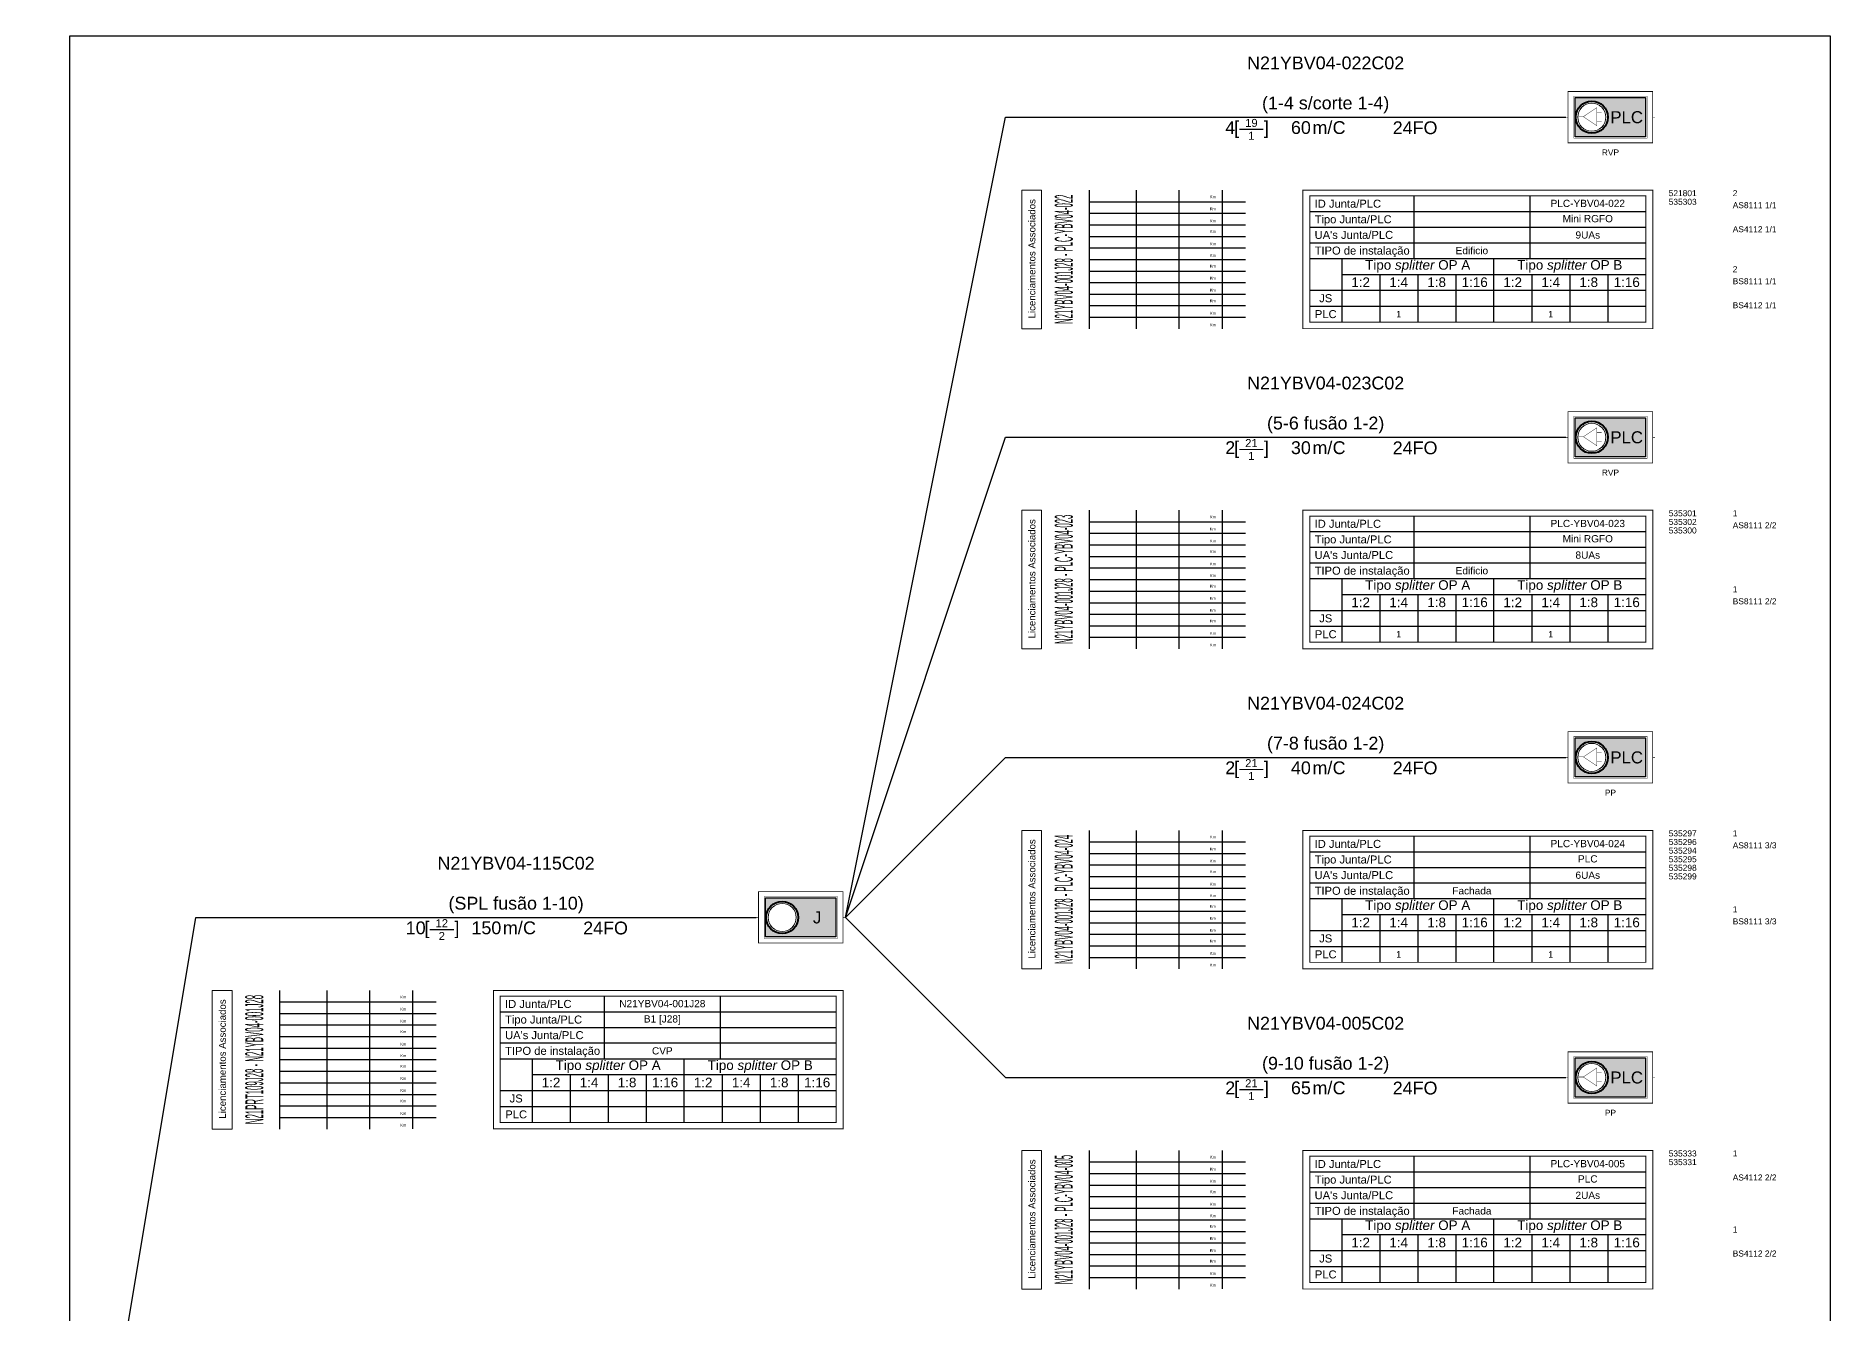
# Model space of a CAD drawing. Header units: metres. Extents: x 288 to 1034, y 827 to 7702.
# Drawn here: x 487.8 to 712, y 5047.9 to 5207.5 of the extents above; entities that cross this region are included whole.
import ezdxf
from ezdxf.enums import TextEntityAlignment as Align

# ---------------------------------------------------------------- set-up
doc = ezdxf.new("R2010")
doc.units = ezdxf.units.M
doc.header["$MEASUREMENT"] = 0
doc.set_wipeout_variables(frame=1)
for name, color, linetype in [('3-PROJ_FTTH_CABO', 7, 'Continuous'), ('3-PROJ_FTTH_JUNTA', 7, 'Continuous'), ('3-PROJ_FTTH_LICENCIAMENTOS', 7, 'Continuous'), ('3-PROJ_FTTH_PLC', 7, 'Continuous'), ('Licenciamentos Porto', 6, 'Continuous')]:
    doc.layers.add(name, color=color, linetype=linetype)
doc.styles.add('ARIAL', font='')
doc.styles.get('ARIAL').set_extended_font_data('Arial')

# ---------------------------------------------------------------- blocks, each defined once
blk = doc.blocks.new('*U6')
blk.add_hatch(color=31).paths.add_polyline_path([(9.97, -2.44), (1.18, -2.44), (1.18, 2.44), (9.97, 2.44)])
at = {"color": 7}
for points, const_width in [([(10.86, -3.21), (0.29, -3.21), (0.29, 3.21), (10.86, 3.21)], 0.0929), ([(10.17, -2.63), (0.99, -2.63), (0.99, 2.63), (10.17, 2.63)], 0.0465)]:
    blk.add_lwpolyline(points, close=True, dxfattribs=dict(at, const_width=const_width))
at = {"color": 31}
blk.add_lwpolyline([(9.97, -2.44), (1.18, -2.44), (1.18, 2.44), (9.97, 2.44)], close=True, dxfattribs=at)
at = {"color": 7}
for points, const_width in [([(0.29, 0), (0, 0)], 0.0743), ([(11.15, 0), (10.86, 0)], 0.0743), ([(-40.78, -1.52), (-37.77, -1.52)], 0.15)]:
    blk.add_lwpolyline(points, dxfattribs=dict(at, const_width=const_width))
at = {"color": 7, "ltscale": 0.001}
blk.add_lwpolyline([(10.86, -9.12, 0.12, 0.12, 0), (10.86, -9.12, 0.12, 0.12, 0), (-32.84, -9.12, 0.12, 0.12, 0), (-32.84, -26.43, 0.12, 0.12, 0), (10.86, -26.43, 0.12, 0.12, 0), (10.86, -26.43, 0.12, 0.12, 0), (10.86, -9.12, 0, 0, 0)], format="xyseb", dxfattribs=at)
at = {"color": 7, "ltscale": 0.001, "const_width": 0.12}
blk.add_lwpolyline([(10, -25.61), (10, -25.61), (-31.98, -25.61), (-31.98, -9.84), (10, -9.84), (10, -9.84)], close=True, dxfattribs=at)
at = {"color": 7}
for points in [[(-18.98, -9.84), (-18.98, -17.65)], [(-4.49, -9.84), (-4.49, -17.65)], [(-31.98, -11.79), (10, -11.79)], [(-31.98, -13.74), (10, -13.74)], [(-31.98, -15.69), (10, -15.69)], [(-31.98, -17.65), (10, -17.65)], [(-28, -17.65), (-28, -25.61)], [(-9, -25.61), (-9, -17.65)], [(-28, -19.64), (10, -19.64)], [(-23.25, -19.64), (-23.25, -25.61)], [(-18.5, -19.64), (-18.5, -25.61)], [(-13.75, -19.64), (-13.75, -25.61)], [(-4.25, -19.64), (-4.25, -25.61)], [(0.5, -19.64), (0.5, -25.61)], [(5.25, -19.64), (5.25, -25.61)], [(-31.98, -21.63), (10, -21.63)], [(-31.98, -23.62), (10, -23.62)], [(-31.98, -23.62), (-13.57, -23.62), (10, -23.62)]]:
    blk.add_lwpolyline(points, dxfattribs=at)
at = {"color": 7, "style": 'ARIAL'}
for s, height, p in [('J', 1.5, (7.61, 0)), ('JS', 1, (-29.99, -22.62)), ('PLC', 1, (-29.99, -24.61))]:
    blk.add_text(s, height=height, dxfattribs=at).set_placement(p, align=Align.MIDDLE_CENTER)
blk.add_text('[     ]  ', height=1.6, dxfattribs=at).set_placement((-35.85, -0.5), align=Align.TOP_RIGHT)
for s, p in [('ID Junta/PLC', (-31.38, -10.81)), ('Tipo Junta/PLC', (-31.38, -12.76)), ("UA's Junta/PLC", (-31.38, -14.71)), ('TIPO de instalação', (-31.38, -16.67))]:
    blk.add_text(s, height=1, dxfattribs=at).set_placement(p, align=Align.MIDDLE_LEFT)
at = {"insert": (-31.65, -0.5), "char_height": 1.6, "width": 2.8224, "attachment_point": 1, "style": 'ARIAL'}
blk.add_mtext('m/', dxfattribs=at)
at = {"color": 7, "ltscale": 0.001, "char_height": 1.2, "attachment_point": 5, "style": 'ARIAL'}
for s, insert, width in [('{\\C114;Tipo \\fArial|b0|i1|c0|p34;splitter\\fArial|b0|i0|c0|p34; OP A}', (-18.5, -18.64), 14.6912), ('{\\C10;Tipo \\fArial|b0|i1|c0|p34;splitter\\fArial|b0|i0|c0|p34; OP B}', (0.5, -18.64), 14.6912), ('{\\C114;1:2}', (-25.63, -20.63), 4.1115), ('{\\C114;1:4}', (-20.88, -20.63), 4.1115), ('{\\C114;1:8}', (-16.13, -20.63), 4.1115), ('{\\C114;1:16}', (-11.38, -20.63), 4.1115), ('{\\C10;1:2}', (-6.63, -20.63), 4.1115), ('{\\C10;1:4}', (-1.88, -20.63), 4.1115), ('{\\C10;1:8}', (2.87, -20.63), 4.1115), ('{\\C10;1:16}', (7.62, -20.63), 4.1115)]:
    blk.add_mtext(s, dxfattribs=dict(at, insert=insert, width=width))
at = {"color": 7, "style": 'ARIAL'}
for tag, p in [('ID_CABO', (-30, 5.5)), ('ID_CABO2', (-30, 3)), ('ID_CABO3', (-30, 0.5))]:
    blk.add_attdef(tag, text='', height=1.6, dxfattribs=at).set_placement(p, align=Align.BOTTOM_CENTER)
at = {"color": 7, "lineweight": 0, "style": 'ARIAL'}
blk.add_attdef('FO_ACTIVAS', text='', height=1.6, dxfattribs=at).set_placement((-41.3, -0.5), align=Align.TOP_RIGHT)
for tag, height, p in [('FO_RESERVA', 1, (-39.28, -2.32)), ('FO_MORTAS', 1, (-39.28, -0.72)), ('JUNTA', 0.9, (-11.73, -10.77)), ('TIPO_JUNTA', 0.9, (-11.73, -12.68)), ('INSTALACAO', 0.9, (-11.73, -16.67)), ('NPOL_CVP', 0.9, (2.75, -16.66))]:
    blk.add_attdef(tag, text='', height=height, dxfattribs=at).set_placement(p, align=Align.MIDDLE_CENTER)
at = {"color": 7, "style": 'ARIAL'}
blk.add_attdef('METROS', text='', height=1.6, dxfattribs=at).set_placement((-31.85, -0.5), align=Align.TOP_RIGHT)
for tag, p in [('TIPO_INSTALACAO', (-29.13, -0.5)), ('CAPACIDADE', (-21.62, -0.52))]:
    blk.add_attdef(tag, text='', height=1.6, dxfattribs=at).set_placement(p, align=Align.TOP_LEFT)
at = {"color": 4, "lineweight": 0, "style": 'ARIAL'}
blk.add_attdef('ALOCAÇÃO_RDP', text='', height=0.8, dxfattribs=at).set_placement((-0.91, -2.81), align=Align.MIDDLE_RIGHT)
at = {"color": 5, "lineweight": 0, "style": 'ARIAL'}
blk.add_attdef('FO_RTR+BKB', text='', height=0.8, dxfattribs=at).set_placement((12.07, -1.2), align=Align.MIDDLE_LEFT)
at = {"color": 1, "lineweight": 0, "style": 'ARIAL'}
blk.add_attdef('ALOCAÇÃO_RDS', text='', height=0.8, dxfattribs=at).set_placement((-0.89, -4.35), align=Align.MIDDLE_RIGHT)
at = {"color": 4, "lineweight": 0, "style": 'ARIAL'}
blk.add_attdef('FO_RDP', text='', height=0.8, dxfattribs=at).set_placement((12.06, -2.81), align=Align.MIDDLE_LEFT)
at = {"color": 1, "lineweight": 0, "style": 'ARIAL'}
blk.add_attdef('FO_RDS', text='', height=0.8, dxfattribs=at).set_placement((12.09, -4.35), align=Align.MIDDLE_LEFT)
at = {"color": 7, "lineweight": 0, "style": 'ARIAL'}
blk.add_attdef('MORADA', text='', height=0.75, dxfattribs=at).set_placement((10.86, -7.21), align=Align.MIDDLE_RIGHT)
at = {"color": 114, "style": 'ARIAL'}
for tag, p in [('(J)1:2_A', (-25.63, -22.62)), ('(J)1:4_A', (-20.88, -22.62)), ('(J)1:8_A', (-16.13, -22.62)), ('(J)1:16_A', (-11.38, -22.62)), ('(P)1:2_A', (-25.63, -24.61)), ('(P)1:4_A', (-20.88, -24.61)), ('(P)1:8_A', (-16.13, -24.61)), ('(P)1:16_A', (-11.38, -24.61))]:
    blk.add_attdef(tag, text='', height=0.8, dxfattribs=at).set_placement(p, align=Align.MIDDLE_CENTER)
at = {"color": 10, "style": 'ARIAL'}
for tag, p in [('(J)1:2_B', (-6.63, -22.62)), ('(J)1:4_B', (-1.88, -22.62)), ('(J)1:8_B', (2.87, -22.62)), ('(J)1:16_B', (7.62, -22.62)), ('(P)1:2_B', (-6.63, -24.61)), ('(P)1:4_B', (-1.88, -24.61)), ('(P)1:8_B', (2.87, -24.61)), ('(P)1:16_B', (7.62, -24.61))]:
    blk.add_attdef(tag, text='', height=0.8, dxfattribs=at).set_placement(p, align=Align.MIDDLE_CENTER)
at = {"color": 7, "lineweight": 0}
blk.add_wipeout([(3.7, -1.95), (3.43, -1.99), (3.09, -2), (2.79, -1.95), (2.57, -1.88), (2.34, -1.78), (2.03, -1.59), (1.77, -1.34), (1.58, -1.1), (1.47, -0.92), (1.35, -0.61), (1.28, -0.33), (1.25, 0), (1.3, 0.42), (1.38, 0.7), (1.51, 0.98), (1.63, 1.17), (1.83, 1.4), (1.98, 1.55), (2.18, 1.69), (2.4, 1.81), (2.69, 1.92), (2.92, 1.97), (3.27, 2), (3.51, 1.99), (3.73, 1.94), (3.98, 1.87), (4.15, 1.79), (4.31, 1.7), (4.51, 1.56), (4.66, 1.42), (4.79, 1.28), (4.96, 1.05), (5.05, 0.88), (5.15, 0.64), (5.21, 0.41), (5.25, 0.11), (5.23, -0.32), (5.19, -0.52), (5.11, -0.74), (4.96, -1.04), (4.78, -1.3), (4.57, -1.51), (4.25, -1.74), (3.96, -1.87)], dxfattribs=at)
at = {"color": 7, "lineweight": 40}
blk.add_circle((3.25, 0), 2, dxfattribs=at)
at = {"color": 7, "lineweight": 0}
blk.add_circle((3.25, 0), 1.75, dxfattribs=at)
blk.add_circle((3.25, 0), 1.75, dxfattribs=at)
blk = doc.blocks.new('*U9')
blk.add_hatch(color=31).paths.add_polyline_path([(9.97, -2.44), (1.18, -2.44), (1.18, 2.44), (9.97, 2.44)])
at = {"color": 7}
for points, const_width in [([(10.86, -3.21), (0.29, -3.21), (0.29, 3.21), (10.86, 3.21)], 0.0929), ([(10.17, -2.63), (0.99, -2.63), (0.99, 2.63), (10.17, 2.63)], 0.0465)]:
    blk.add_lwpolyline(points, close=True, dxfattribs=dict(at, const_width=const_width))
at = {"color": 31}
blk.add_lwpolyline([(9.97, -2.44), (1.18, -2.44), (1.18, 2.44), (9.97, 2.44)], close=True, dxfattribs=at)
at = {"color": 7}
for points, const_width in [([(0.29, 0), (0, 0)], 0.0743), ([(11.15, 0), (10.86, 0)], 0.0743), ([(-40.78, -1.52), (-37.77, -1.52)], 0.15)]:
    blk.add_lwpolyline(points, dxfattribs=dict(at, const_width=const_width))
at = {"color": 7, "ltscale": 0.001}
blk.add_lwpolyline([(10.86, -9.12, 0.12, 0.12, 0), (10.86, -9.12, 0.12, 0.12, 0), (-32.84, -9.12, 0.12, 0.12, 0), (-32.84, -26.43, 0.12, 0.12, 0), (10.86, -26.43, 0.12, 0.12, 0), (10.86, -26.43, 0.12, 0.12, 0), (10.86, -9.12, 0, 0, 0)], format="xyseb", dxfattribs=at)
at = {"color": 7, "ltscale": 0.001, "const_width": 0.12}
blk.add_lwpolyline([(10, -25.61), (10, -25.61), (-31.98, -25.61), (-31.98, -9.84), (10, -9.84), (10, -9.84)], close=True, dxfattribs=at)
at = {"color": 7}
for points in [[(-18.98, -9.84), (-18.98, -17.65)], [(-4.49, -9.84), (-4.49, -17.65)], [(-31.98, -11.79), (10, -11.79)], [(-31.98, -13.74), (10, -13.74)], [(-31.98, -15.69), (10, -15.69)], [(-31.98, -17.65), (10, -17.65)], [(-28, -17.65), (-28, -25.61)], [(-9, -25.61), (-9, -17.65)], [(-28, -19.64), (10, -19.64)], [(-23.25, -19.64), (-23.25, -25.61)], [(-18.5, -19.64), (-18.5, -25.61)], [(-13.75, -19.64), (-13.75, -25.61)], [(-4.25, -19.64), (-4.25, -25.61)], [(0.5, -19.64), (0.5, -25.61)], [(5.25, -19.64), (5.25, -25.61)], [(-31.98, -21.63), (10, -21.63)], [(-31.98, -23.62), (10, -23.62)], [(-31.98, -23.62), (-13.57, -23.62), (10, -23.62)]]:
    blk.add_lwpolyline(points, dxfattribs=at)
at = {"color": 7, "style": 'ARIAL'}
blk.add_text('[     ]  ', height=1.6, dxfattribs=at).set_placement((-35.85, -0.5), align=Align.TOP_RIGHT)
for s, p in [('ID Junta/PLC', (-31.38, -10.81)), ('Tipo Junta/PLC', (-31.38, -12.76)), ("UA's Junta/PLC", (-31.38, -14.71)), ('TIPO de instalação', (-31.38, -16.67))]:
    blk.add_text(s, height=1, dxfattribs=at).set_placement(p, align=Align.MIDDLE_LEFT)
for s, p in [('JS', (-29.99, -22.62)), ('PLC', (-29.99, -24.61))]:
    blk.add_text(s, height=1, dxfattribs=at).set_placement(p, align=Align.MIDDLE_CENTER)
at = {"insert": (-31.65, -0.5), "char_height": 1.6, "width": 2.8224, "attachment_point": 1, "style": 'ARIAL'}
blk.add_mtext('m/', dxfattribs=at)
at = {"color": 7, "ltscale": 0.001, "char_height": 1.2, "attachment_point": 5, "style": 'ARIAL'}
for s, insert, width in [('{\\C114;Tipo \\fArial|b0|i1|c0|p34;splitter\\fArial|b0|i0|c0|p34; OP A}', (-18.5, -18.64), 14.6912), ('{\\C10;Tipo \\fArial|b0|i1|c0|p34;splitter\\fArial|b0|i0|c0|p34; OP B}', (0.5, -18.64), 14.6912), ('{\\C114;1:2}', (-25.63, -20.63), 4.1115), ('{\\C114;1:4}', (-20.88, -20.63), 4.1115), ('{\\C114;1:8}', (-16.13, -20.63), 4.1115), ('{\\C114;1:16}', (-11.38, -20.63), 4.1115), ('{\\C10;1:2}', (-6.63, -20.63), 4.1115), ('{\\C10;1:4}', (-1.88, -20.63), 4.1115), ('{\\C10;1:8}', (2.87, -20.63), 4.1115), ('{\\C10;1:16}', (7.62, -20.63), 4.1115)]:
    blk.add_mtext(s, dxfattribs=dict(at, insert=insert, width=width))
at = {"color": 7, "style": 'ARIAL'}
for tag, p in [('ID_CABO', (-30, 5.5)), ('ID_CABO2', (-30, 3)), ('ID_CABO3', (-30, 0.5))]:
    blk.add_attdef(tag, text='', height=1.6, dxfattribs=at).set_placement(p, align=Align.BOTTOM_CENTER)
at = {"color": 7, "lineweight": 0, "style": 'ARIAL'}
blk.add_attdef('FO_ACTIVAS', text='', height=1.6, dxfattribs=at).set_placement((-41.3, -0.5), align=Align.TOP_RIGHT)
for tag, height, p in [('FO_RESERVA', 1, (-39.28, -2.32)), ('FO_MORTAS', 1, (-39.28, -0.72)), ('PLC', 0.9, (2.75, -10.77)), ('TIPO_PLC', 0.9, (2.75, -12.68)), ('UA_PLC', 0.9, (2.75, -14.72)), ('INSTALACAO', 0.9, (-11.73, -16.67)), ('NPOL_CVP', 0.9, (2.75, -16.66))]:
    blk.add_attdef(tag, text='', height=height, dxfattribs=at).set_placement(p, align=Align.MIDDLE_CENTER)
at = {"color": 7, "style": 'ARIAL'}
blk.add_attdef('METROS', text='', height=1.6, dxfattribs=at).set_placement((-31.85, -0.5), align=Align.TOP_RIGHT)
for tag, height, p in [('TIPO_INSTALACAO', 1.6, (-29.13, -0.5)), ('CAPACIDADE', 1.6, (-21.62, -0.52)), ('BID1', 0.75, (12.86, -9.12)), ('BID2', 0.75, (12.86, -10.2)), ('BID3', 0.75, (12.86, -11.27)), ('BID4', 0.75, (12.86, -12.35)), ('BID5', 0.75, (12.86, -13.42)), ('BID6', 0.75, (12.86, -14.5)), ('BID7', 0.75, (12.86, -15.57)), ('BID8', 0.75, (12.86, -16.65)), ('BID9', 0.75, (12.86, -17.73)), ('BID10', 0.75, (12.86, -18.8)), ('BID11', 0.75, (12.86, -19.88)), ('BID12', 0.75, (12.86, -20.95)), ('BID13', 0.75, (12.86, -22.03)), ('BID14', 0.75, (12.86, -23.11)), ('BID15', 0.75, (12.86, -24.18)), ('BID16', 0.75, (12.86, -25.26)), ('BID17', 0.75, (12.86, -26.33)), ('BID18', 0.75, (12.86, -27.41)), ('BID19', 0.75, (12.86, -28.49)), ('BID20', 0.75, (12.86, -29.56)), ('BID21', 0.75, (12.86, -30.64)), ('BID22', 0.75, (12.86, -31.71)), ('BID23', 0.75, (12.86, -32.79)), ('BID24', 0.75, (12.86, -33.86))]:
    blk.add_attdef(tag, text='', height=height, dxfattribs=at).set_placement(p, align=Align.TOP_LEFT)
at = {"color": 1, "lineweight": 0, "style": 'ARIAL'}
blk.add_attdef('ALOCAÇÃO_RDS', text='', height=0.8, dxfattribs=at).set_placement((-0.89, -4.35), align=Align.MIDDLE_RIGHT)
at = {"color": 7, "style": 'ARIAL'}
for tag, p in [('N_RAISER(X)', (5.58, -4.41)), ('F.B.(X)', (5.58, -5.81))]:
    blk.add_attdef(tag, text='', height=0.75, dxfattribs=at).set_placement(p, align=Align.MIDDLE_CENTER)
at = {"color": 1, "lineweight": 0, "style": 'ARIAL'}
blk.add_attdef('FO_RDS', text='', height=0.8, dxfattribs=at).set_placement((12.09, -4.35), align=Align.MIDDLE_LEFT)
at = {"color": 7, "lineweight": 0, "style": 'ARIAL'}
blk.add_attdef('MORADA', text='', height=0.75, dxfattribs=at).set_placement((10.86, -7.21), align=Align.MIDDLE_RIGHT)
at = {"color": 114, "style": 'ARIAL'}
for tag, p in [('A_SPL_1', (20.86, -10.62)), ('FA_OPA', (20.86, -9.12)), ('A_SPL_2', (20.86, -12.12)), ('A_SPL_3', (20.86, -13.62)), ('A_SPL_4', (20.86, -15.12)), ('A_SPL_5', (20.86, -16.62))]:
    blk.add_attdef(tag, text='', height=0.75, dxfattribs=at).set_placement(p, align=Align.TOP_LEFT)
at = {"color": 1, "style": 'ARIAL'}
for tag, p in [('FA_OPB', (20.86, -18.62)), ('B_SPL_1', (20.86, -20.12)), ('B_SPL_2', (20.86, -21.62)), ('B_SPL_3', (20.86, -23.12)), ('B_SPL_4', (20.86, -24.62)), ('B_SPL_5', (20.86, -26.12))]:
    blk.add_attdef(tag, text='', height=0.75, dxfattribs=at).set_placement(p, align=Align.TOP_LEFT)
at = {"color": 114, "style": 'ARIAL'}
for tag, p in [('(J)1:2_A', (-25.63, -22.62)), ('(J)1:4_A', (-20.88, -22.62)), ('(J)1:8_A', (-16.13, -22.62)), ('(J)1:16_A', (-11.38, -22.62)), ('(P)1:2_A', (-25.63, -24.61)), ('(P)1:4_A', (-20.88, -24.61)), ('(P)1:8_A', (-16.13, -24.61)), ('(P)1:16_A', (-11.38, -24.61))]:
    blk.add_attdef(tag, text='', height=0.8, dxfattribs=at).set_placement(p, align=Align.MIDDLE_CENTER)
at = {"color": 10, "style": 'ARIAL'}
for tag, p in [('(J)1:2_B', (-6.63, -22.62)), ('(J)1:4_B', (-1.88, -22.62)), ('(J)1:8_B', (2.87, -22.62)), ('(J)1:16_B', (7.62, -22.62)), ('(P)1:2_B', (-6.63, -24.61)), ('(P)1:4_B', (-1.88, -24.61)), ('(P)1:8_B', (2.87, -24.61)), ('(P)1:16_B', (7.62, -24.61))]:
    blk.add_attdef(tag, text='', height=0.8, dxfattribs=at).set_placement(p, align=Align.MIDDLE_CENTER)
at = {"color": 7, "lineweight": 0}
blk.add_wipeout([(3.7, -1.95), (3.43, -1.99), (3.09, -2), (2.79, -1.95), (2.57, -1.88), (2.34, -1.78), (2.03, -1.59), (1.77, -1.34), (1.58, -1.1), (1.47, -0.92), (1.35, -0.61), (1.28, -0.33), (1.25, 0), (1.3, 0.42), (1.38, 0.7), (1.51, 0.98), (1.63, 1.17), (1.83, 1.4), (1.98, 1.55), (2.18, 1.69), (2.4, 1.81), (2.69, 1.92), (2.92, 1.97), (3.27, 2), (3.51, 1.99), (3.73, 1.94), (3.98, 1.87), (4.15, 1.79), (4.31, 1.7), (4.51, 1.56), (4.66, 1.42), (4.79, 1.28), (4.96, 1.05), (5.05, 0.88), (5.15, 0.64), (5.21, 0.41), (5.25, 0.11), (5.23, -0.32), (5.19, -0.52), (5.11, -0.74), (4.96, -1.04), (4.78, -1.3), (4.57, -1.51), (4.25, -1.74), (3.96, -1.87)], dxfattribs=at)
at = {"color": 7, "const_width": 0.0465}
for points in [[(1.63, 0.06), (2.2, 0.06)], [(3.87, 0.62), (4.5, 0.62)], [(3.87, -0.49), (4.5, -0.49)]]:
    blk.add_lwpolyline(points, dxfattribs=at)
blk.add_lwpolyline([(2.2, 0.06), (3.87, -1.05), (3.87, 1.18)], close=True, dxfattribs=at)
at = {"color": 7, "lineweight": 40}
blk.add_circle((3.25, 0), 2, dxfattribs=at)
at = {"color": 7, "lineweight": 0}
blk.add_circle((3.25, 0), 1.75, dxfattribs=at)
blk.add_circle((3.25, 0), 1.75, dxfattribs=at)
at = {"color": 7, "style": 'ARIAL'}
blk.add_text('PLC', height=1.5, dxfattribs=at).set_placement((7.61, 0), align=Align.MIDDLE_CENTER)
blk = doc.blocks.new('Troço Sinoptico')
at = {"color": 7, "lineweight": 0, "style": 'ARIAL'}
for tag, p in [('D1', (-16.57, -9.75)), ('D2', (-16.57, -11.26)), ('T1', (-10.78, -9.77)), ('E1', (-1.22, -9.77))]:
    blk.add_attdef(tag, text='', height=0.631, dxfattribs=at).set_placement(p, align=Align.MIDDLE_CENTER)
blk.add_attdef('XXX1', text='', height=0.631, dxfattribs=at).set_placement((-4.58, -9.81), align=Align.MIDDLE_RIGHT)
at = {"color": 7}
blk.add_wipeout([(-27.96, -26.44), (-27.96, -9.12), (0, -9.12), (0, -26.43)], dxfattribs=at)
at = {"color": 7, "lineweight": 0}
blk.add_lwpolyline([(-27.96, -26.44), (-25.49, -26.44), (-25.49, -9.12), (-27.96, -9.12)], close=True, dxfattribs=at)
at = {"color": 7}
for points in [[(-19.54, -9.12), (-19.54, -26.44)], [(-19.54, -10.56), (0, -10.56)], [(-13.66, -9.12), (-13.66, -17.78)], [(-8.33, -9.12), (-8.33, -17.78)], [(-2.94, -9.12), (-2.94, -17.77)], [(-19.54, -12), (0, -12)], [(-19.54, -13.44), (0, -13.44)], [(-19.54, -14.89), (0, -14.89)], [(-19.54, -16.33), (0, -16.33)], [(-19.54, -17.77), (0, -17.77)], [(-13.66, -17.78), (-13.66, -26.44)], [(-8.33, -17.78), (-8.33, -26.44)], [(-2.94, -17.78), (-2.94, -26.43)], [(-19.54, -19.23), (0, -19.23)], [(-19.54, -20.67), (0, -20.67)], [(-19.54, -22.11), (0, -22.11)], [(-19.54, -23.55), (0, -23.55)], [(-19.54, -24.99), (0, -24.99)]]:
    blk.add_lwpolyline(points, dxfattribs=at)
at = {"color": 7, "lineweight": 0, "true_color": 0xffffff, "insert": (-26.69, -17.69), "char_height": 0.865, "width": 17.7947, "attachment_point": 5, "rotation": 90, "style": 'ARIAL'}
blk.add_mtext('Licenciamentos Associados', dxfattribs=at)
at = {"color": 7, "lineweight": 0, "char_height": 0.355, "width": 6.2282, "attachment_point": 2, "style": 'ARIAL'}
for insert in [(-4.09, -9.77), (-4.1, -11.28), (-4.09, -12.78), (-4.09, -14.1), (-4.09, -15.66), (-4.09, -17.1), (-4.1, -18.43), (-4.1, -19.94), (-4.1, -21.44), (-4.1, -22.77), (-4.09, -24.32), (-4.09, -25.77)]:
    blk.add_mtext('Km', dxfattribs=dict(at, insert=insert))
at = {"color": 7, "lineweight": 0, "style": 'ARIAL', "width": 0.580821}
blk.add_attdef('ORIGEM-DESTINO', text='', height=2.25, rotation=90, dxfattribs=at).set_placement((-21.59, -25.83), (-21.59, -9.68), align=Align.FIT)
at = {"color": 7, "lineweight": 0, "style": 'ARIAL'}
for tag, p in [('T2', (-10.78, -11.28)), ('E2', (-1.22, -11.3)), ('D3', (-16.57, -12.76)), ('T3', (-10.78, -12.77)), ('E3', (-1.22, -12.78)), ('D4', (-16.57, -14.09)), ('D5', (-16.57, -15.64)), ('T4', (-10.78, -14.1)), ('T5', (-10.78, -15.65)), ('E4', (-1.22, -14.1)), ('E5', (-1.22, -15.65)), ('D6', (-16.57, -17.08)), ('T6', (-10.78, -17.09)), ('E6', (-1.22, -17.09)), ('D7', (-16.57, -18.42)), ('D8', (-16.57, -19.93)), ('T7', (-10.78, -18.43)), ('T8', (-10.79, -19.94)), ('E7', (-1.22, -18.43)), ('E8', (-1.22, -19.97)), ('D9', (-16.57, -21.42)), ('T9', (-10.79, -21.44)), ('E9', (-1.22, -21.45)), ('D10', (-16.57, -22.75)), ('D11', (-16.57, -24.3)), ('T10', (-10.78, -22.77)), ('T11', (-10.79, -24.31)), ('E10', (-1.22, -22.77)), ('E11', (-1.22, -24.31)), ('D12', (-16.57, -25.74)), ('T12', (-10.79, -25.76)), ('E12', (-1.22, -25.76))]:
    blk.add_attdef(tag, text='', height=0.631, dxfattribs=at).set_placement(p, align=Align.MIDDLE_CENTER)
for tag, p in [('XXX2', (-4.59, -11.32)), ('XXX3', (-4.58, -12.81)), ('XXX4', (-4.59, -14.14)), ('XXX5', (-4.58, -15.69)), ('XXX6', (-4.58, -17.13)), ('XXX7', (-4.59, -18.47)), ('XXX8', (-4.59, -19.98)), ('XXX9', (-4.59, -21.48)), ('XXX10', (-4.59, -22.81)), ('XXX11', (-4.58, -24.35)), ('XXX12', (-4.58, -25.8))]:
    blk.add_attdef(tag, text='', height=0.631, dxfattribs=at).set_placement(p, align=Align.MIDDLE_RIGHT)
at = {"color": 7, "lineweight": 0, "style": 'ARIAL', "flags": 1}
blk.add_attdef('ID', text='', height=0.631, dxfattribs=at).set_placement((-13.98, -27.67), align=Align.MIDDLE_CENTER)
at = {"layer": 'Defpoints', "flags": 1}
for tag, p in [('TROCO', (-28.25, -8.29)), ('GAMA', (-13.98, -8.55))]:
    blk.add_attdef(tag, p, '', height=2.16, dxfattribs=at)

msp = doc.modelspace()

# ---------------------------------------------------------------- linework, layer by layer
at = {"layer": '3-PROJ_FTTH_CABO'}
for points in [[(608.95, 5197.32), (678.95, 5197.32)], [(608.95, 5157.32), (678.95, 5157.32)], [(608.95, 5117.32), (678.95, 5117.32)], [(487.8, 4977.32), (507.8, 5097.32)], [(608.95, 5077.32), (678.95, 5077.32)]]:
    msp.add_lwpolyline(points, dxfattribs=at)

# ---------------------------------------------------------------- block references
at = {"layer": '3-PROJ_FTTH_JUNTA'}
msp.add_blockref('*U6', (577.8, 5097.32), dxfattribs=at).add_auto_attribs({'JUNTA': 'N21YBV04-001J28', 'TIPO_JUNTA': 'B1 [J28]', 'INSTALACAO': 'CVP', 'ID_CABO': 'N21YBV04-115C02', 'ID_CABO3': '(SPL fusão 1-10)', 'FO_ACTIVAS': '10', 'FO_MORTAS': '12', 'FO_RESERVA': '2', 'METROS': '150', 'TIPO_INSTALACAO': 'C', 'CAPACIDADE': '24FO'})

# ---------------------------------------------------------------- next in the draw order: linework, layer by layer
at = {"layer": '3-PROJ_FTTH_CABO'}
for points in [[(588.95, 5097.32), (608.95, 5197.32)], [(588.95, 5097.32), (608.95, 5157.32)], [(588.95, 5097.32), (608.95, 5117.32)], [(507.8, 5097.32), (577.8, 5097.32)], [(588.95, 5097.32), (608.95, 5077.32)]]:
    msp.add_lwpolyline(points, dxfattribs=at)

# ---------------------------------------------------------------- next in the draw order: block references
at = {"layer": '3-PROJ_FTTH_LICENCIAMENTOS'}
ref = msp.add_blockref('Troço Sinoptico', (537.8, 5097.32), dxfattribs=at)
ref.add_attrib('ORIGEM-DESTINO', 'N21PRT109J28 - N21YBV04-001J28', dxfattribs={"layer": '0', "color": 7, "lineweight": 0, "height": 2.2526, "rotation": 90, "style": 'ARIAL', "width": 0.309722}).set_placement((516.21, 5071.49), (516.21, 5087.64), align=Align.FIT)
at = {"layer": '3-PROJ_FTTH_PLC'}
for p, values in [((678.95, 5197.32), {'PLC': 'PLC-YBV04-022', 'TIPO_PLC': 'Mini RGFO', 'UA_PLC': '9UAs', 'INSTALACAO': 'Edificio', '(P)1:4_A': '1', '(P)1:4_B': '1', 'BID1': '521801', 'BID2': '535303', 'FA_OPA': '2', 'A_SPL_1': 'AS8111 1/1', 'A_SPL_3': 'AS4112 1/1', 'FA_OPB': '2', 'B_SPL_1': 'BS8111 1/1', 'B_SPL_3': 'BS4112 1/1', 'N_RAISER(X)': 'RVP', 'ID_CABO': 'N21YBV04-022C02', 'ID_CABO3': '(1-4 s/corte 1-4)', 'FO_ACTIVAS': '4', 'FO_MORTAS': '19', 'FO_RESERVA': '1', 'METROS': '60', 'TIPO_INSTALACAO': 'C', 'CAPACIDADE': '24FO'}), ((678.95, 5157.32), {'PLC': 'PLC-YBV04-023', 'TIPO_PLC': 'Mini RGFO', 'UA_PLC': '8UAs', 'INSTALACAO': 'Edificio', '(P)1:4_A': '1', '(P)1:4_B': '1', 'BID1': '535301', 'BID2': '535302', 'BID3': '535300', 'FA_OPA': '1', 'A_SPL_1': 'AS8111 2/2', 'FA_OPB': '1', 'B_SPL_1': 'BS8111 2/2', 'N_RAISER(X)': 'RVP', 'ID_CABO': 'N21YBV04-023C02', 'ID_CABO3': '(5-6 fusão 1-2)', 'FO_ACTIVAS': '2', 'FO_MORTAS': '21', 'FO_RESERVA': '1', 'METROS': '30', 'TIPO_INSTALACAO': 'C', 'CAPACIDADE': '24FO'}), ((678.95, 5117.32), {'PLC': 'PLC-YBV04-024', 'TIPO_PLC': 'PLC', 'UA_PLC': '6UAs', 'INSTALACAO': 'Fachada', '(P)1:4_A': '1', '(P)1:4_B': '1', 'BID1': '535297', 'BID2': '535296', 'BID3': '535294', 'BID4': '535295', 'BID5': '535298', 'BID6': '535299', 'FA_OPA': '1', 'A_SPL_1': 'AS8111 3/3', 'FA_OPB': '1', 'B_SPL_1': 'BS8111 3/3', 'N_RAISER(X)': 'PP', 'ID_CABO': 'N21YBV04-024C02', 'ID_CABO3': '(7-8 fusão 1-2)', 'FO_ACTIVAS': '2', 'FO_MORTAS': '21', 'FO_RESERVA': '1', 'METROS': '40', 'TIPO_INSTALACAO': 'C', 'CAPACIDADE': '24FO'}), ((678.95, 5077.32), {'PLC': 'PLC-YBV04-005', 'TIPO_PLC': 'PLC', 'UA_PLC': '2UAs', 'INSTALACAO': 'Fachada', 'BID1': '535333', 'BID2': '535331', 'FA_OPA': '1', 'A_SPL_2': 'AS4112 2/2', 'FA_OPB': '1', 'B_SPL_2': 'BS4112 2/2', 'N_RAISER(X)': 'PP', 'ID_CABO': 'N21YBV04-005C02', 'ID_CABO3': '(9-10 fusão 1-2)', 'FO_ACTIVAS': '2', 'FO_MORTAS': '21', 'FO_RESERVA': '1', 'METROS': '65', 'TIPO_INSTALACAO': 'C', 'CAPACIDADE': '24FO'})]:
    msp.add_blockref('*U9', p, dxfattribs=at).add_auto_attribs(values)

# ---------------------------------------------------------------- next in the draw order: block references
at = {"layer": '3-PROJ_FTTH_LICENCIAMENTOS'}
ref = msp.add_blockref('Troço Sinoptico', (638.95, 5197.32), dxfattribs=at)
ref.add_attrib('ORIGEM-DESTINO', 'N21YBV04-001J28 - PLC-YBV04-022', dxfattribs={"layer": '0', "color": 7, "lineweight": 0, "height": 2.2526, "rotation": 90, "style": 'ARIAL', "width": 0.304613}).set_placement((617.36, 5171.49), (617.36, 5187.64), align=Align.FIT)
ref = msp.add_blockref('Troço Sinoptico', (638.95, 5157.32), dxfattribs=at)
ref.add_attrib('ORIGEM-DESTINO', 'N21YBV04-001J28 - PLC-YBV04-023', dxfattribs={"layer": '0', "color": 7, "lineweight": 0, "height": 2.2526, "rotation": 90, "style": 'ARIAL', "width": 0.304613}).set_placement((617.36, 5131.49), (617.36, 5147.64), align=Align.FIT)
ref = msp.add_blockref('Troço Sinoptico', (638.95, 5117.32), dxfattribs=at)
ref.add_attrib('ORIGEM-DESTINO', 'N21YBV04-001J28 - PLC-YBV04-024', dxfattribs={"layer": '0', "color": 7, "lineweight": 0, "height": 2.2526, "rotation": 90, "style": 'ARIAL', "width": 0.304613}).set_placement((617.36, 5091.49), (617.36, 5107.64), align=Align.FIT)
ref = msp.add_blockref('Troço Sinoptico', (638.95, 5077.32), dxfattribs=at)
ref.add_attrib('ORIGEM-DESTINO', 'N21YBV04-001J28 - PLC-YBV04-005', dxfattribs={"layer": '0', "color": 7, "lineweight": 0, "height": 2.2526, "rotation": 90, "style": 'ARIAL', "width": 0.304613}).set_placement((617.36, 5051.49), (617.36, 5067.64), align=Align.FIT)

# ---------------------------------------------------------------- next in the draw order: linework, layer by layer
at = {"layer": 'Licenciamentos Porto', "color": 6}
msp.add_lwpolyline([(492.03, 5207.48), (711.98, 5207.48), (711.98, 4877.77), (492.03, 4877.77)], close=True, dxfattribs=at)

doc.saveas('drawing.dxf')
